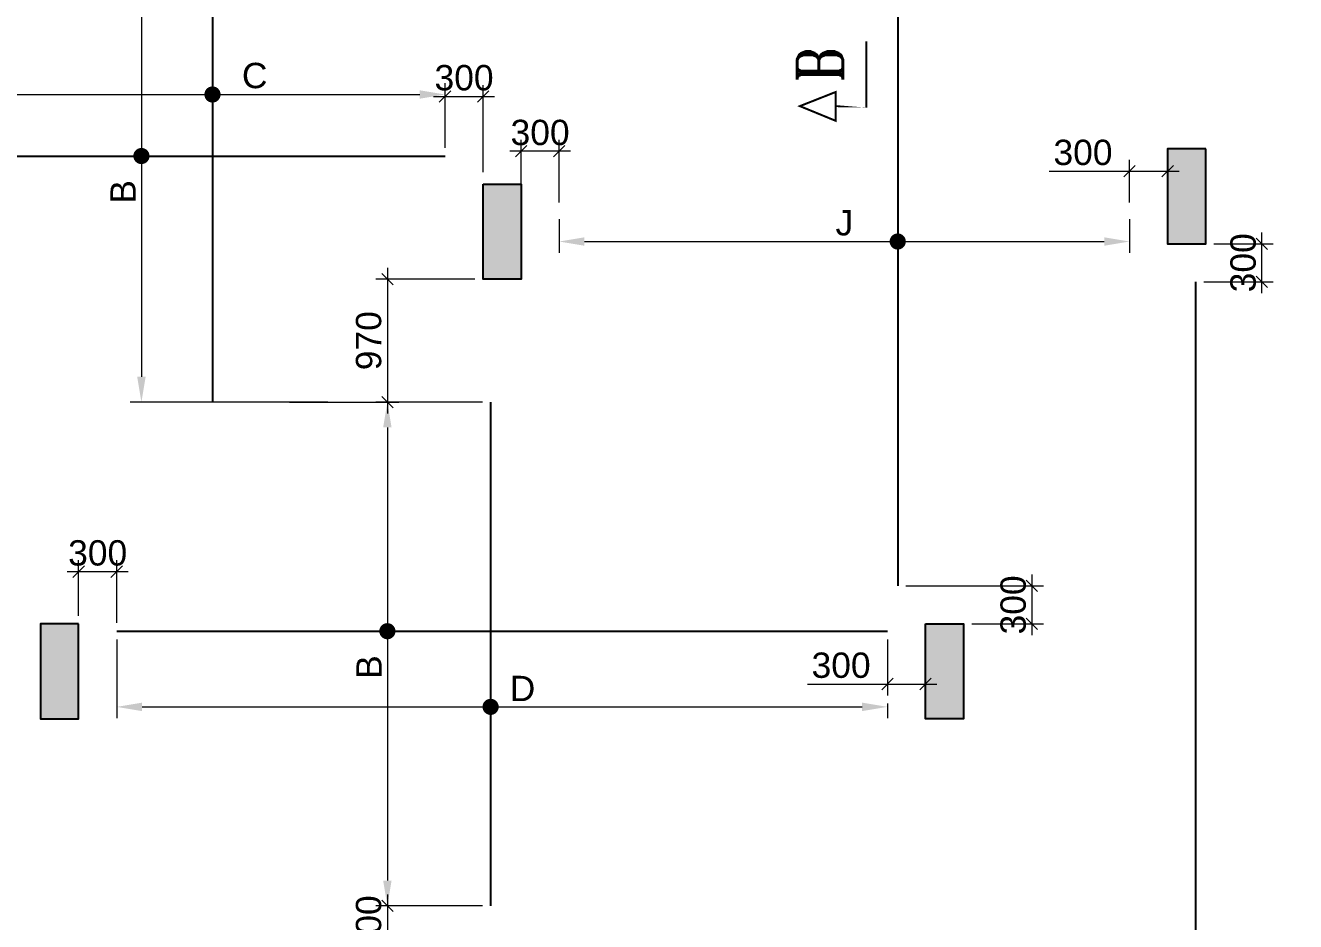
# Model space of a CAD drawing. Header units: millimetres. Extents: x 1123469 to 1883119, y -126924 to 196924.
# Drawn here: x 1572215 to 1582234, y 129640 to 136712 of the extents above; entities that cross this region are included whole.
import ezdxf

# ---------------------------------------------------------------- set-up
doc = ezdxf.new("R2010")
doc.units = ezdxf.units.MM
doc.header["$LTSCALE"] = 500
doc.header["$MEASUREMENT"] = 0
doc.header["$PDMODE"] = 34
doc.linetypes.add('CONTINOUS', pattern=[0])
doc.layers.get('Defpoints').update_dxf_attribs({"lineweight": 0})
for name, color, linetype in [('3BEAM NO', 6, 'Continuous'), ('COL. DIM', 3, 'Continuous'), ('reinf.', 4, 'Continuous'), ('TEXT-20', 3, 'Continuous'), ('TOWER AREA COLUMN.', 6, 'Continuous')]:
    doc.layers.add(name, color=color, linetype=linetype)
for name, color, linetype, lineweight in [('CUT OUT', 1, 'Continuous', 13), ('dim-M', 1, 'Continuous', 15), ('S - SUNK', 251, 'Continuous', 0), ('TOWER COL HATCH', 253, 'Continuous', 20)]:
    doc.layers.add(name, color=color, linetype=linetype, lineweight=lineweight)
doc.styles.add('3mm', font='arial.ttf')
doc.styles.add('RT', font='romant.shx', dxfattribs={"height": 8})
doc.dimstyles.new('PARAMVEER', dxfattribs={"dimtxt": 200, "dimasz": 100, "dimexe": 0, "dimexo": 25, "dimgap": 10, "dimtad": 1, "dimdec": 0, "dimrnd": 5, "dimzin": 0, "dimdsep": 46, "dimtxsty": '3mm', "dimblk": 'OBLIQUE', "dimcen": 0.09, "dimdle": 75, "dimclrd": 1, "dimclre": 1, "dimclrt": 3, "dimadec": 0, "dimazin": 0, "dimtfac": 1, "dimtdec": 0, "dimtmove": 1, "dimatfit": 3, "dimfxl": 100, "dimtolj": 1, "dimtzin": 0, "dimlwd": 18, "dimlwe": 5, "dimarcsym": 0})

# ---------------------------------------------------------------- blocks, each defined once
blk = doc.blocks.new('3tgra')
at = {"layer": 'TOWER COL HATCH'}
h = blk.add_hatch(color=253, dxfattribs=at)
h.dxf.hatch_style = 1
h.paths.add_polyline_path([(1383385.712416565, 72716.75990101276), (1383085.712416565, 72716.75990101276), (1383085.712416565, 71966.75990101276), (1383385.712416565, 71966.75990101276)])
h = blk.add_hatch(color=253, dxfattribs=at)
h.dxf.hatch_style = 1
h.paths.add_polyline_path([(1377685.631014433, 72436.75957392534), (1377985.631014433, 72436.75957392534), (1377985.631014433, 71686.75957392534), (1377685.631014433, 71686.75957392534)])
h = blk.add_hatch(color=253, dxfattribs=at)
h.dxf.hatch_style = 1
h.paths.add_polyline_path([(1374495.631025397, 68966.75979970378), (1374195.631025397, 68966.75979970378), (1374195.631025397, 68216.75979970378), (1374495.631025397, 68216.75979970378)])
h = blk.add_hatch(color=253, dxfattribs=at)
h.dxf.hatch_style = 1
h.paths.add_polyline_path([(1381175.631022721, 68966.7597997039), (1381475.631022721, 68966.7597997039), (1381475.631022721, 68216.7597997039), (1381175.631022721, 68216.7597997039)])
at = {"layer": 'TOWER AREA COLUMN.', "color": 4}
for points in [[(1383385.712416565, 72716.75990101276), (1383085.712416565, 72716.75990101276), (1383085.712416565, 71966.75990101276), (1383385.712416565, 71966.75990101276)], [(1377685.631014433, 72436.75957392534), (1377985.631014433, 72436.75957392534), (1377985.631014433, 71686.75957392534), (1377685.631014433, 71686.75957392534)], [(1374495.631025397, 68966.75979970378), (1374195.631025397, 68966.75979970378), (1374195.631025397, 68216.75979970378), (1374495.631025397, 68216.75979970378)], [(1381175.631022721, 68966.7597997039), (1381475.631022721, 68966.7597997039), (1381475.631022721, 68216.7597997039), (1381175.631022721, 68216.7597997039)]]:
    blk.add_lwpolyline(points, close=True, dxfattribs=at)
blk = doc.blocks.new('*D643')
at = {"layer": 'COL. DIM', "color": 1, "linetype": 'CONTINOUS', "lineweight": 5, "ltscale": 10, "transparency": 16777216}
for p, q in [((1573694.641630199, 137654.2940887282), (1573040.078134181, 137654.2940887282)), ((1574601.572656839, 133739.2510732774), (1573040.078134181, 133739.2510732774))]:
    blk.add_line(p, q, dxfattribs=at)
at = {"layer": 'COL. DIM', "color": 1, "lineweight": 18, "ltscale": 10, "transparency": 16777216}
blk.add_line((1573130.078134181, 137454.2940887282), (1573130.078134181, 133939.2510732774), dxfattribs=at)
at = {"layer": 'COL. DIM', "color": 1, "ltscale": 10, "transparency": 16777216}
for points in [[(1573096.744800847, 137454.2940887282), (1573163.411467514, 137454.2940887282), (1573130.078134181, 137654.2940887282)], [(1573096.744800847, 133939.2510732774), (1573163.411467514, 133939.2510732774), (1573130.078134181, 133739.2510732774)]]:
    blk.add_solid(points, dxfattribs=at)
at = {"layer": 'Defpoints', "color": 0, "ltscale": 10, "transparency": 16777216}
for p in [(1573759.641630199, 137654.2940887282), (1573130.078134181, 133739.2510732774), (1574666.572656839, 133739.2510732774)]:
    blk.add_point(p, dxfattribs=at)
at = {"layer": 'COL. DIM', "color": 3, "ltscale": 10, "transparency": 16777216, "insert": (1572985.078134154, 135398.7302032021), "char_height": 200, "attachment_point": 5, "rotation": 90, "style": '3mm'}
blk.add_mtext('\\A1;B', dxfattribs=at)
blk = doc.blocks.new('_Oblique')
at = {"color": 0, "linetype": 'ByBlock', "lineweight": -2}
blk.add_line((-0.5, -0.5), (0.5, 0.5), dxfattribs=at)
blk = doc.blocks.new('*D644')
at = {"layer": 'COL. DIM', "color": 1, "linetype": 'CONTINOUS', "lineweight": 5, "ltscale": 10, "transparency": 16777216}
for p, q in [((1575524.952094385, 135746.5835570494), (1575524.952094385, 136241.2457056182)), ((1575824.952094385, 135554.2510732773), (1575824.952094385, 136241.2457056182))]:
    blk.add_line(p, q, dxfattribs=at)
at = {"layer": 'COL. DIM', "color": 1, "lineweight": 18, "ltscale": 10, "transparency": 16777216}
blk.add_line((1575434.952094385, 136151.2457056182), (1575914.952094385, 136151.2457056182), dxfattribs=at)
at = {"layer": 'Defpoints', "color": 0, "ltscale": 10, "transparency": 16777216}
for p in [(1575824.952094385, 136151.2457056182), (1575524.952094385, 135681.5835570494), (1575824.952094385, 135489.2510732773)]:
    blk.add_point(p, dxfattribs=at)
at = {"layer": 'COL. DIM', "color": 1, "lineweight": 18, "ltscale": 10, "transparency": 16777216, "xscale": 90, "yscale": 90, "zscale": 90, "rotation": 180}
blk.add_blockref('_Oblique', (1575524.952094385, 136151.2457056182), dxfattribs=at)
at = {"layer": 'COL. DIM', "color": 1, "lineweight": 18, "ltscale": 10, "transparency": 16777216, "xscale": 90, "yscale": 90, "zscale": 90}
blk.add_blockref('_Oblique', (1575824.952094385, 136151.2457056182), dxfattribs=at)
at = {"layer": 'COL. DIM', "color": 3, "ltscale": 10, "transparency": 16777216, "insert": (1575674.952094385, 136298.4285159866), "char_height": 200, "attachment_point": 5, "style": '3mm'}
blk.add_mtext('\\A1;300', dxfattribs=at)
blk = doc.blocks.new('*D645')
at = {"layer": 'COL. DIM', "color": 1, "linetype": 'CONTINOUS', "lineweight": 5, "ltscale": 10, "transparency": 16777216}
for p, q in [((1572634.95210535, 132054.2510572005), (1572634.95210535, 132491.2456043093)), ((1572934.95210535, 131996.5834557404), (1572934.95210535, 132491.2456043093))]:
    blk.add_line(p, q, dxfattribs=at)
at = {"layer": 'COL. DIM', "color": 1, "lineweight": 18, "ltscale": 10, "transparency": 16777216}
blk.add_line((1573024.95210535, 132401.2456043093), (1572544.95210535, 132401.2456043093), dxfattribs=at)
at = {"layer": 'Defpoints', "color": 0, "ltscale": 10, "transparency": 16777216}
for p in [(1572634.95210535, 132401.2456043093), (1572634.95210535, 131989.2510572005), (1572934.95210535, 131931.5834557404)]:
    blk.add_point(p, dxfattribs=at)
at = {"layer": 'COL. DIM', "color": 1, "lineweight": 18, "ltscale": 10, "transparency": 16777216, "xscale": 90, "yscale": 90, "zscale": 90, "rotation": 180}
blk.add_blockref('_Oblique', (1572634.95210535, 132401.2456043093), dxfattribs=at)
at = {"layer": 'COL. DIM', "color": 1, "lineweight": 18, "ltscale": 10, "transparency": 16777216, "xscale": 90, "yscale": 90, "zscale": 90}
blk.add_blockref('_Oblique', (1572934.95210535, 132401.2456043093), dxfattribs=at)
at = {"layer": 'COL. DIM', "color": 3, "ltscale": 10, "transparency": 16777216, "insert": (1572784.95210535, 132548.4284146776), "char_height": 200, "attachment_point": 5, "style": '3mm'}
blk.add_mtext('\\A1;300', dxfattribs=at)
blk = doc.blocks.new('*D646')
at = {"layer": 'COL. DIM', "color": 1, "linetype": 'CONTINOUS', "lineweight": 5, "ltscale": 10, "transparency": 16777216}
for p, q in [((1575819.550827211, 133739.2510732775), (1574980.159528426, 133739.2510732775)), ((1575819.550827211, 129764.2510576966), (1574980.159528426, 129764.2510576966))]:
    blk.add_line(p, q, dxfattribs=at)
at = {"layer": 'COL. DIM', "color": 1, "lineweight": 18, "ltscale": 10, "transparency": 16777216}
blk.add_line((1575070.159528426, 133539.2510732775), (1575070.159528426, 129964.2510576966), dxfattribs=at)
at = {"layer": 'COL. DIM', "color": 1, "ltscale": 10, "transparency": 16777216}
for points in [[(1575036.826195093, 133539.2510732775), (1575103.492861759, 133539.2510732775), (1575070.159528426, 133739.2510732775)], [(1575036.826195093, 129964.2510576966), (1575103.492861759, 129964.2510576966), (1575070.159528426, 129764.2510576966)]]:
    blk.add_solid(points, dxfattribs=at)
at = {"layer": 'Defpoints', "color": 0, "ltscale": 10, "transparency": 16777216}
for p in [(1575884.550827211, 133739.2510732775), (1575070.159528426, 129764.2510576966), (1575884.550827211, 129764.2510576966)]:
    blk.add_point(p, dxfattribs=at)
at = {"layer": 'COL. DIM', "color": 3, "ltscale": 10, "transparency": 16777216, "insert": (1574925.159528393, 131648.7301018931), "char_height": 200, "attachment_point": 5, "rotation": 90, "style": '3mm'}
blk.add_mtext('\\A1;B', dxfattribs=at)
blk = doc.blocks.new('*D647')
at = {"layer": 'COL. DIM', "color": 1, "lineweight": 18, "ltscale": 10, "transparency": 16777216}
blk.add_line((1575070.141265101, 129854.2510576966), (1575070.141265101, 129374.2510576967), dxfattribs=at)
at = {"layer": 'COL. DIM', "color": 1, "linetype": 'CONTINOUS', "lineweight": 5, "ltscale": 10, "transparency": 16777216}
for p, q in [((1575819.550827211, 129764.2510576966), (1574980.141265101, 129764.2510576966)), ((1575759.952101345, 129464.2510576967), (1574980.141265101, 129464.2510576967))]:
    blk.add_line(p, q, dxfattribs=at)
at = {"layer": 'Defpoints', "color": 0, "ltscale": 10, "transparency": 16777216}
for p in [(1575884.550827211, 129764.2510576966), (1575070.141265101, 129464.2510576967), (1575824.952101345, 129464.2510576967)]:
    blk.add_point(p, dxfattribs=at)
at = {"layer": 'COL. DIM', "color": 1, "lineweight": 18, "ltscale": 10, "transparency": 16777216, "xscale": 90, "yscale": 90, "zscale": 90}
for p, rotation in [((1575070.141265101, 129764.2510576966), 90), ((1575070.141265101, 129464.2510576967), 270)]:
    blk.add_blockref('_Oblique', p, dxfattribs=dict(at, rotation=rotation))
at = {"layer": 'COL. DIM', "color": 3, "ltscale": 10, "transparency": 16777216, "insert": (1574922.958454728, 129614.2510576966), "char_height": 200, "attachment_point": 5, "rotation": 90, "style": '3mm'}
blk.add_mtext('\\A1;300', dxfattribs=at)
blk = doc.blocks.new('*D648')
at = {"layer": 'COL. DIM', "color": 1, "linetype": 'CONTINOUS', "lineweight": 5, "ltscale": 10, "transparency": 16777216}
for p, q in [((1579014.952102673, 131866.5834557404), (1579014.952102673, 131424.9103957491)), ((1579314.952102673, 131924.2510572005), (1579314.952102673, 131424.9103957491))]:
    blk.add_line(p, q, dxfattribs=at)
at = {"layer": 'COL. DIM', "color": 1, "lineweight": 18, "ltscale": 10, "transparency": 16777216}
for p, q in [((1578383.592446023, 131514.9103957491), (1579014.952102673, 131514.9103957491)), ((1578924.952102673, 131514.9103957491), (1579404.952102673, 131514.9103957491))]:
    blk.add_line(p, q, dxfattribs=at)
at = {"layer": 'Defpoints', "color": 0, "ltscale": 10, "transparency": 16777216}
for p in [(1579314.952102673, 131989.2510572005), (1579014.952102673, 131931.5834557404), (1579314.952102673, 131514.9103957491)]:
    blk.add_point(p, dxfattribs=at)
at = {"layer": 'COL. DIM', "color": 1, "lineweight": 18, "ltscale": 10, "transparency": 16777216, "xscale": 90, "yscale": 90, "zscale": 90, "rotation": 180}
blk.add_blockref('_Oblique', (1579014.952102673, 131514.9103957491), dxfattribs=at)
at = {"layer": 'COL. DIM', "color": 1, "lineweight": 18, "ltscale": 10, "transparency": 16777216, "xscale": 90, "yscale": 90, "zscale": 90}
blk.add_blockref('_Oblique', (1579314.952102673, 131514.9103957491), dxfattribs=at)
at = {"layer": 'COL. DIM', "color": 3, "ltscale": 10, "transparency": 16777216, "insert": (1578649.12450605, 131662.0932061174), "char_height": 200, "attachment_point": 5, "style": '3mm'}
blk.add_mtext('\\A1;300', dxfattribs=at)
blk = doc.blocks.new('*D649')
at = {"layer": 'COL. DIM', "color": 1, "lineweight": 18, "ltscale": 10, "transparency": 16777216}
blk.add_line((1575070.159528428, 134799.250831422), (1575070.159528428, 133649.2510732775), dxfattribs=at)
at = {"layer": 'COL. DIM', "color": 1, "linetype": 'CONTINOUS', "lineweight": 5, "ltscale": 10, "transparency": 16777216}
for p, q in [((1575759.952094386, 134709.250831422), (1574980.159528428, 134709.250831422)), ((1574298.532618947, 133739.2510732775), (1575160.159528428, 133739.2510732775))]:
    blk.add_line(p, q, dxfattribs=at)
at = {"layer": 'Defpoints', "color": 0, "ltscale": 10, "transparency": 16777216}
for p in [(1575824.952094386, 134709.250831422), (1574233.532618947, 133739.2510732775), (1575070.159528428, 133739.2510732775)]:
    blk.add_point(p, dxfattribs=at)
at = {"layer": 'COL. DIM', "color": 1, "lineweight": 18, "ltscale": 10, "transparency": 16777216, "xscale": 90, "yscale": 90, "zscale": 90}
for p, rotation in [((1575070.159528428, 134709.250831422), 90), ((1575070.159528428, 133739.2510732775), 270)]:
    blk.add_blockref('_Oblique', p, dxfattribs=dict(at, rotation=rotation))
at = {"layer": 'COL. DIM', "color": 3, "ltscale": 10, "transparency": 16777216, "insert": (1574923.044930883, 134224.2509523493), "char_height": 200, "attachment_point": 5, "rotation": 90, "style": '3mm'}
blk.add_mtext('\\A1;970', dxfattribs=at)
blk = doc.blocks.new('*D650')
at = {"layer": 'COL. DIM', "color": 1, "linetype": 'CONTINOUS', "lineweight": 5, "ltscale": 10, "transparency": 16777216}
for p, q in [((1576124.952094385, 135372.0192469913), (1576124.952094385, 135809.0137941001)), ((1576424.952094385, 135314.3516455312), (1576424.952094385, 135809.0137941001))]:
    blk.add_line(p, q, dxfattribs=at)
at = {"layer": 'COL. DIM', "color": 1, "lineweight": 18, "ltscale": 10, "transparency": 16777216}
blk.add_line((1576514.952094385, 135719.0137941001), (1576034.952094385, 135719.0137941001), dxfattribs=at)
at = {"layer": 'Defpoints', "color": 0, "ltscale": 10, "transparency": 16777216}
for p in [(1576124.952094385, 135719.0137941001), (1576124.952094385, 135307.0192469913), (1576424.952094385, 135249.3516455312)]:
    blk.add_point(p, dxfattribs=at)
at = {"layer": 'COL. DIM', "color": 1, "lineweight": 18, "ltscale": 10, "transparency": 16777216, "xscale": 90, "yscale": 90, "zscale": 90, "rotation": 180}
blk.add_blockref('_Oblique', (1576124.952094385, 135719.0137941001), dxfattribs=at)
at = {"layer": 'COL. DIM', "color": 1, "lineweight": 18, "ltscale": 10, "transparency": 16777216, "xscale": 90, "yscale": 90, "zscale": 90}
blk.add_blockref('_Oblique', (1576424.952094385, 135719.0137941001), dxfattribs=at)
at = {"layer": 'COL. DIM', "color": 3, "ltscale": 10, "transparency": 16777216, "insert": (1576274.952094385, 135866.1966044684), "char_height": 200, "attachment_point": 5, "style": '3mm'}
blk.add_mtext('\\A1;300', dxfattribs=at)
blk = doc.blocks.new('*D651')
at = {"layer": 'COL. DIM', "color": 1, "lineweight": 18, "ltscale": 10, "transparency": 16777216}
blk.add_line((1580154.489587706, 132379.2510572005), (1580154.489587706, 131899.2510572005), dxfattribs=at)
at = {"layer": 'COL. DIM', "color": 1, "linetype": 'CONTINOUS', "lineweight": 5, "ltscale": 10, "transparency": 16777216}
for p, q in [((1579160.774379567, 132289.2510572005), (1580244.489587706, 132289.2510572005)), ((1579679.952102674, 131989.2510572005), (1580244.489587706, 131989.2510572005))]:
    blk.add_line(p, q, dxfattribs=at)
at = {"layer": 'Defpoints', "color": 0, "ltscale": 10, "transparency": 16777216}
for p in [(1579095.774379567, 132289.2510572005), (1579614.952102674, 131989.2510572005), (1580154.489587706, 131989.2510572005)]:
    blk.add_point(p, dxfattribs=at)
at = {"layer": 'COL. DIM', "color": 1, "lineweight": 18, "ltscale": 10, "transparency": 16777216, "xscale": 90, "yscale": 90, "zscale": 90}
for p, rotation in [((1580154.489587706, 132289.2510572005), 90), ((1580154.489587706, 131989.2510572005), 270)]:
    blk.add_blockref('_Oblique', p, dxfattribs=dict(at, rotation=rotation))
at = {"layer": 'COL. DIM', "color": 3, "ltscale": 10, "transparency": 16777216, "insert": (1580007.306777335, 132139.2510572005), "char_height": 200, "attachment_point": 5, "rotation": 90, "style": '3mm'}
blk.add_mtext('\\A1;300', dxfattribs=at)
blk = doc.blocks.new('*D652')
at = {"layer": 'COL. DIM', "color": 1, "linetype": 'CONTINOUS', "lineweight": 5, "ltscale": 10, "transparency": 16777216}
for p, q in [((1580925.033477617, 135314.3516455312), (1580925.033477617, 135651.6827198156)), ((1581225.033477617, 135372.0192469913), (1581225.033477617, 135651.6827198156))]:
    blk.add_line(p, q, dxfattribs=at)
at = {"layer": 'COL. DIM', "color": 1, "lineweight": 18, "ltscale": 10, "transparency": 16777216}
for p, q in [((1580291.741430131, 135561.6827198156), (1580925.033477617, 135561.6827198156)), ((1580835.033477617, 135561.6827198156), (1581315.033477617, 135561.6827198156))]:
    blk.add_line(p, q, dxfattribs=at)
at = {"layer": 'Defpoints', "color": 0, "ltscale": 10, "transparency": 16777216}
for p in [(1581225.033477617, 135561.6827198156), (1581225.033477617, 135307.0192469913), (1580925.033477617, 135249.3516455312)]:
    blk.add_point(p, dxfattribs=at)
at = {"layer": 'COL. DIM', "color": 1, "lineweight": 18, "ltscale": 10, "transparency": 16777216, "xscale": 90, "yscale": 90, "zscale": 90, "rotation": 180}
blk.add_blockref('_Oblique', (1580925.033477617, 135561.6827198156), dxfattribs=at)
at = {"layer": 'COL. DIM', "color": 1, "lineweight": 18, "ltscale": 10, "transparency": 16777216, "xscale": 90, "yscale": 90, "zscale": 90}
blk.add_blockref('_Oblique', (1581225.033477617, 135561.6827198156), dxfattribs=at)
at = {"layer": 'COL. DIM', "color": 3, "ltscale": 10, "transparency": 16777216, "insert": (1580557.273490158, 135708.865530184), "char_height": 200, "attachment_point": 5, "style": '3mm'}
blk.add_mtext('\\A1;300', dxfattribs=at)
blk = doc.blocks.new('*D662')
at = {"layer": 'COL. DIM', "color": 1, "lineweight": 18, "ltscale": 10, "transparency": 16777216}
blk.add_line((1581968.298738852, 134599.2511585095), (1581968.298738852, 135079.2511585095), dxfattribs=at)
at = {"layer": 'COL. DIM', "color": 1, "linetype": 'CONTINOUS', "lineweight": 5, "ltscale": 10, "transparency": 16777216}
for p, q in [((1581590.033496519, 134989.2511585095), (1582058.298738852, 134989.2511585095)), ((1581511.032509154, 134689.2511585095), (1582058.298738852, 134689.2511585095))]:
    blk.add_line(p, q, dxfattribs=at)
at = {"layer": 'Defpoints', "color": 0, "ltscale": 10, "transparency": 16777216}
for p in [(1581525.033496519, 134989.2511585095), (1581968.298738852, 134989.2511585095), (1581446.032509154, 134689.2511585095)]:
    blk.add_point(p, dxfattribs=at)
at = {"layer": 'COL. DIM', "color": 1, "lineweight": 18, "ltscale": 10, "transparency": 16777216, "xscale": 90, "yscale": 90, "zscale": 90}
for p, rotation in [((1581968.298738852, 134989.2511585095), 90), ((1581968.298738852, 134689.2511585095), 270)]:
    blk.add_blockref('_Oblique', p, dxfattribs=dict(at, rotation=rotation))
at = {"layer": 'COL. DIM', "color": 3, "ltscale": 10, "transparency": 16777216, "insert": (1581821.115928478, 134839.2511585094), "char_height": 200, "attachment_point": 5, "rotation": 90, "style": '3mm'}
blk.add_mtext('\\A1;300', dxfattribs=at)
blk = doc.blocks.new('*D680')
at = {"layer": 'COL. DIM', "color": 1, "linetype": 'CONTINOUS', "lineweight": 5, "ltscale": 10, "transparency": 16777216}
for p, q in [((1571024.870711154, 135746.5835570494), (1571024.870711154, 136257.1212308561)), ((1575524.952094385, 135746.5835570493), (1575524.952094385, 136257.1212308561))]:
    blk.add_line(p, q, dxfattribs=at)
at = {"layer": 'COL. DIM', "color": 1, "lineweight": 18, "ltscale": 10, "transparency": 16777216}
blk.add_line((1571224.870711154, 136167.1212308561), (1575324.952094385, 136167.1212308561), dxfattribs=at)
at = {"layer": 'COL. DIM', "color": 1, "ltscale": 10, "transparency": 16777216}
for points in [[(1571224.870711154, 136200.4545641895), (1571224.870711154, 136133.7878975228), (1571024.870711154, 136167.1212308561)], [(1575324.952094385, 136200.4545641895), (1575324.952094385, 136133.7878975228), (1575524.952094385, 136167.1212308561)]]:
    blk.add_solid(points, dxfattribs=at)
at = {"layer": 'Defpoints', "color": 0, "ltscale": 10, "transparency": 16777216}
for p in [(1575524.952094385, 136167.1212308561), (1571024.870711154, 135681.5835570494), (1575524.952094385, 135681.5835570493)]:
    blk.add_point(p, dxfattribs=at)
at = {"layer": 'COL. DIM', "color": 3, "ltscale": 10, "transparency": 16777216, "insert": (1574023.567335296, 136315.5318720567), "char_height": 200, "width": 21.47949955365168, "attachment_point": 5, "style": '3mm'}
blk.add_mtext('\\A1;C', dxfattribs=at)
blk = doc.blocks.new('*D682')
at = {"layer": 'COL. DIM', "color": 1, "linetype": 'CONTINOUS', "lineweight": 5, "ltscale": 10, "transparency": 16777216}
for p, q in [((1572934.95210535, 131866.5834557404), (1572934.95210535, 131244.5804382807)), ((1579014.952102673, 131359.9103957491), (1579014.952102673, 131244.5804382807))]:
    blk.add_line(p, q, dxfattribs=at)
at = {"layer": 'COL. DIM', "color": 1, "lineweight": 18, "ltscale": 10, "transparency": 16777216}
blk.add_line((1573134.95210535, 131334.5804382807), (1578814.952102673, 131334.5804382807), dxfattribs=at)
at = {"layer": 'COL. DIM', "color": 1, "ltscale": 10, "transparency": 16777216}
for points in [[(1573134.95210535, 131367.913771614), (1573134.95210535, 131301.2471049473), (1572934.95210535, 131334.5804382807)], [(1578814.952102673, 131367.913771614), (1578814.952102673, 131301.2471049473), (1579014.952102673, 131334.5804382807)]]:
    blk.add_solid(points, dxfattribs=at)
at = {"layer": 'Defpoints', "color": 0, "ltscale": 10, "transparency": 16777216}
for p in [(1572934.95210535, 131931.5834557404), (1579014.952102673, 131424.9103957491), (1579014.952102673, 131334.5804382807)]:
    blk.add_point(p, dxfattribs=at)
at = {"layer": 'COL. DIM', "color": 3, "ltscale": 10, "transparency": 16777216, "insert": (1576136.062248045, 131479.5804382807), "char_height": 200, "width": 21.47949955365168, "attachment_point": 5, "style": '3mm'}
blk.add_mtext('\\A1;D', dxfattribs=at)
blk = doc.blocks.new('*D684')
at = {"layer": 'COL. DIM', "color": 1, "linetype": 'CONTINOUS', "lineweight": 5, "ltscale": 10, "transparency": 16777216}
for p, q in [((1576424.952094385, 135184.3516455312), (1576424.952094385, 134916.8871725657)), ((1580925.033477616, 135184.3516455312), (1580925.033477616, 134916.8871725657))]:
    blk.add_line(p, q, dxfattribs=at)
at = {"layer": 'COL. DIM', "color": 1, "lineweight": 18, "ltscale": 10, "transparency": 16777216}
blk.add_line((1576624.952094385, 135006.8871725657), (1580725.033477616, 135006.8871725657), dxfattribs=at)
at = {"layer": 'COL. DIM', "color": 1, "ltscale": 10, "transparency": 16777216}
for points in [[(1576624.952094385, 135040.2205058991), (1576624.952094385, 134973.5538392324), (1576424.952094385, 135006.8871725657)], [(1580725.033477616, 135040.2205058991), (1580725.033477616, 134973.5538392324), (1580925.033477616, 135006.8871725657)]]:
    blk.add_solid(points, dxfattribs=at)
at = {"layer": 'Defpoints', "color": 0, "ltscale": 10, "transparency": 16777216}
for p in [(1576424.952094385, 135249.3516455312), (1580925.033477616, 135249.3516455312), (1580925.033477616, 135006.8871725657)]:
    blk.add_point(p, dxfattribs=at)
at = {"layer": 'COL. DIM', "color": 3, "ltscale": 10, "transparency": 16777216, "insert": (1578674.992786001, 135153.592493166), "char_height": 200, "width": 21.47949955365168, "attachment_point": 5, "style": '3mm'}
blk.add_mtext('\\A1;J', dxfattribs=at)
blk = doc.blocks.new('*D2624')
at = {"layer": 'COL. DIM', "color": 1, "linetype": 'CONTINOUS', "lineweight": 5, "ltscale": 10, "transparency": 16777216}
for p, q in [((1726903.271734793, 142855.3069163206), (1726903.271734793, 142349.4527371134)), ((1727203.271734793, 141672.483817342), (1727203.271734793, 142529.4527371134))]:
    blk.add_line(p, q, dxfattribs=at)
at = {"layer": 'COL. DIM', "color": 1, "lineweight": 18, "ltscale": 10, "transparency": 16777216}
blk.add_line((1726813.271734793, 142439.4527371134), (1727293.271734793, 142439.4527371134), dxfattribs=at)
at = {"layer": 'Defpoints', "color": 0, "ltscale": 10, "transparency": 16777216}
for p in [(1726903.271734793, 142920.3069163206), (1727203.271734793, 142439.4527371134), (1727203.271734793, 141607.483817342), (1405055.631024809, 139394.2285481436), (1364890.631013369, 126979.2510576845), (1364890.631013369, 124332.9141457363)]:
    blk.add_point(p, dxfattribs=at)
at = {"layer": 'S - SUNK', "color": 1, "lineweight": 18, "ltscale": 10, "transparency": 16777216}
blk.add_line((1405130.631024809, 124332.9141457363), (1364815.631013369, 124332.9141457363), dxfattribs=at)
at = {"layer": 'S - SUNK', "color": 1, "lineweight": 5, "ltscale": 10, "transparency": 16777216}
for p, q in [((1364890.631013369, 124333.0641457363), (1364890.631013369, 124332.9141457363)), ((1405055.631024809, 124333.0641457363), (1405055.631024809, 124332.9141457363))]:
    blk.add_line(p, q, dxfattribs=at)
at = {"layer": 'COL. DIM', "color": 1, "lineweight": 18, "ltscale": 10, "transparency": 16777216, "xscale": 90, "yscale": 90, "zscale": 90, "rotation": 180}
blk.add_blockref('_Oblique', (1726903.271734793, 142439.4527371134), dxfattribs=at)
at = {"layer": 'COL. DIM', "color": 1, "lineweight": 18, "ltscale": 10, "transparency": 16777216, "xscale": 90, "yscale": 90, "zscale": 90}
blk.add_blockref('_Oblique', (1727203.271734793, 142439.4527371134), dxfattribs=at)
at = {"layer": 'S - SUNK', "color": 1, "lineweight": 18, "ltscale": 10, "transparency": 16777216, "xscale": 100, "yscale": 100, "zscale": 100, "rotation": 180}
blk.add_blockref('_Oblique', (1364890.631013369, 124332.9141457363), dxfattribs=at)
at = {"layer": 'S - SUNK', "color": 1, "lineweight": 18, "ltscale": 10, "transparency": 16777216, "xscale": 100, "yscale": 100, "zscale": 100}
blk.add_blockref('_Oblique', (1405055.631024809, 124332.9141457363), dxfattribs=at)
at = {"layer": 'COL. DIM', "color": 3, "ltscale": 10, "transparency": 16777216, "insert": (1727053.271734793, 142586.6355474817), "char_height": 200, "attachment_point": 5, "style": '3mm'}
blk.add_mtext('\\A1;300', dxfattribs=at)
at = {"layer": 'S - SUNK', "color": 3, "ltscale": 10, "transparency": 16777216, "insert": (1384973.131019089, 124445.0287432807), "char_height": 200, "attachment_point": 5, "style": '3mm'}
blk.add_mtext('\\A1;40165', dxfattribs=at)
blk = doc.blocks.new('*D2625')
at = {"layer": 'COL. DIM', "color": 1, "lineweight": 18, "ltscale": 10, "transparency": 16777216}
blk.add_line((1725455.593660668, 141997.4838173419), (1725455.593660668, 141517.483817342), dxfattribs=at)
at = {"layer": 'COL. DIM', "color": 1, "linetype": 'CONTINOUS', "lineweight": 5, "ltscale": 10, "transparency": 16777216}
for p, q in [((1725012.160233842, 141907.4838173419), (1725545.593660668, 141907.4838173419)), ((1724393.259694719, 141607.483817342), (1725545.593660668, 141607.483817342))]:
    blk.add_line(p, q, dxfattribs=at)
at = {"layer": 'Defpoints', "color": 0, "ltscale": 10, "transparency": 16777216}
for p in [(1358872.110384249, 158914.0730525189), (1431760.642437937, 158914.0730525189), (1724947.160233842, 141907.4838173419), (1724328.259694719, 141607.483817342), (1725455.593660668, 141607.483817342), (1442850.630409368, 126979.2510576846)]:
    blk.add_point(p, dxfattribs=at)
at = {"layer": 'S - SUNK', "color": 1, "lineweight": 18, "ltscale": 10, "transparency": 16777216}
blk.add_line((1358872.110384249, 126904.2510576846), (1358872.110384249, 158989.0730525189), dxfattribs=at)
at = {"layer": 'S - SUNK', "color": 1, "lineweight": 5, "ltscale": 10, "transparency": 16777216}
for p, q in [((1358872.260384249, 158914.0730525189), (1358872.110384249, 158914.0730525189)), ((1358872.260384249, 126979.2510576846), (1358872.110384249, 126979.2510576846))]:
    blk.add_line(p, q, dxfattribs=at)
at = {"layer": 'COL. DIM', "color": 1, "lineweight": 18, "ltscale": 10, "transparency": 16777216, "xscale": 90, "yscale": 90, "zscale": 90}
for p, rotation in [((1725455.593660668, 141907.4838173419), 90), ((1725455.593660668, 141607.483817342), 270)]:
    blk.add_blockref('_Oblique', p, dxfattribs=dict(at, rotation=rotation))
at = {"layer": 'S - SUNK', "color": 1, "lineweight": 18, "ltscale": 10, "transparency": 16777216, "xscale": 100, "yscale": 100, "zscale": 100}
for p, rotation in [((1358872.110384249, 158914.0730525189), 90), ((1358872.110384249, 126979.2510576846), 270)]:
    blk.add_blockref('_Oblique', p, dxfattribs=dict(at, rotation=rotation))
at = {"layer": 'COL. DIM', "color": 3, "ltscale": 10, "transparency": 16777216, "insert": (1725308.410850292, 141757.4838173419), "char_height": 200, "attachment_point": 5, "rotation": 90, "style": '3mm'}
blk.add_mtext('\\A1;300', dxfattribs=at)
at = {"layer": 'S - SUNK', "color": 3, "ltscale": 10, "transparency": 16777216, "insert": (1358759.927573881, 142946.6620551013), "char_height": 200, "attachment_point": 5, "rotation": 90, "style": '3mm'}
blk.add_mtext('\\A1;31935', dxfattribs=at)
blk = doc.blocks.new('*D3556')
at = {"layer": 'COL. DIM', "color": 1, "lineweight": 18, "ltscale": 10, "transparency": 16777216}
blk.add_line((1817173.874801246, 134747.767510492), (1817173.874801246, 133597.7677523475), dxfattribs=at)
at = {"layer": 'COL. DIM', "color": 1, "linetype": 'CONTINOUS', "lineweight": 5, "ltscale": 10, "transparency": 16777216}
for p, q in [((1817863.667367204, 134657.767510492), (1817083.874801246, 134657.767510492)), ((1816402.247891765, 133687.7677523475), (1817263.874801246, 133687.7677523475))]:
    blk.add_line(p, q, dxfattribs=at)
at = {"layer": 'Defpoints', "color": 0, "ltscale": 10, "transparency": 16777216}
for p in [(1417087.675834863, 156599.2285490907), (1417240.630397862, 156599.2285490907), (1417240.630397862, 155194.2285490907), (1817928.667367204, 134657.767510492), (1816337.247891765, 133687.7677523475), (1817173.874801246, 133687.7677523475)]:
    blk.add_point(p, dxfattribs=at)
at = {"layer": 'S - SUNK', "color": 1, "lineweight": 18, "ltscale": 10, "transparency": 16777216}
blk.add_line((1417087.675834863, 155119.2285490907), (1417087.675834863, 156674.2285490907), dxfattribs=at)
at = {"layer": 'S - SUNK', "color": 1, "lineweight": 5, "ltscale": 10, "transparency": 16777216}
for p, q in [((1417087.825834862, 156599.2285490907), (1417087.675834863, 156599.2285490907)), ((1417087.825834862, 155194.2285490907), (1417087.675834863, 155194.2285490907))]:
    blk.add_line(p, q, dxfattribs=at)
at = {"layer": 'COL. DIM', "color": 1, "lineweight": 18, "ltscale": 10, "transparency": 16777216, "xscale": 90, "yscale": 90, "zscale": 90}
for p, rotation in [((1817173.874801246, 134657.767510492), 90), ((1817173.874801246, 133687.7677523475), 270)]:
    blk.add_blockref('_Oblique', p, dxfattribs=dict(at, rotation=rotation))
at = {"layer": 'S - SUNK', "color": 1, "lineweight": 18, "ltscale": 10, "transparency": 16777216, "xscale": 100, "yscale": 100, "zscale": 100}
for p, rotation in [((1417087.675834863, 156599.2285490907), 90), ((1417087.675834863, 155194.2285490907), 270)]:
    blk.add_blockref('_Oblique', p, dxfattribs=dict(at, rotation=rotation))
at = {"layer": 'COL. DIM', "color": 3, "ltscale": 10, "transparency": 16777216, "insert": (1817026.760203702, 134172.7676314192), "char_height": 200, "attachment_point": 5, "rotation": 90, "style": '3mm'}
blk.add_mtext('\\A1;970', dxfattribs=at)
at = {"layer": 'S - SUNK', "color": 3, "ltscale": 10, "transparency": 16777216, "insert": (1416975.561237318, 155896.7285490903), "char_height": 200, "attachment_point": 5, "rotation": 90, "style": '3mm'}
blk.add_mtext('\\A1;1405', dxfattribs=at)

msp = doc.modelspace()

# ---------------------------------------------------------------- linework, layer by layer
at = {"layer": '3BEAM NO', "color": 4}
msp.add_line((1578606.372327306, 135959.5006431867, -7.851765953677085e-07), (1578606.372327306, 136186.8531094468, -7.843609217412887e-07), dxfattribs=at)
at = {"layer": '3BEAM NO', "color": 4, "extrusion": (-3.227238060428332e-09, 4.963612873298862e-18, 1), "const_width": 15.97339125}
for points, elevation in [([(1578606.372327304, 136075.3548663216), (1578848.796036009, 136075.3548663263), (1578848.79603601, 136585.8700973675)], -0.0050953209255509), ([(1578606.372327301, 135959.5006431932), (1578606.372327301, 136186.8531094533), (1578324.124440777, 136075.354866371), (1578606.372327301, 135959.5006431932)], -0.005095323743140149)]:
    msp.add_lwpolyline(points, dxfattribs=dict(at, elevation=elevation))
at = {"layer": 'dim-M', "color": 4, "ltscale": 10, "const_width": 63.75}
for points in [[(1573658.747316508, 136167.1212308561, 1), (1573722.497316508, 136167.1212308561, 1)], [(1573098.203134154, 135681.5835570493, 1), (1573161.953134154, 135681.5835570493, 1)], [(1579063.899379566, 135006.8871725657, 1), (1579127.649379566, 135006.8871725657, 1)], [(1575038.284528393, 131931.5834557404, 1), (1575102.034528393, 131931.5834557404, 1)], [(1575852.675827209, 131334.5804382807, 1), (1575916.425827209, 131334.5804382807, 1)]]:
    msp.add_lwpolyline(points, format="xyb", close=True, dxfattribs=at)
at = {"layer": 'reinf.', "color": 4, "ltscale": 10}
for p, q in [((1573690.622316509, 137654.2940887282), (1573690.622316509, 133739.2510732775)), ((1579095.774379566, 136839.0464126903), (1579095.774379566, 132289.2510572005)), ((1581446.032509153, 134689.2511585095), (1581446.032509153, 126979.2510576845)), ((1575884.55082721, 133739.2510732775), (1575884.55082721, 129764.2510576966))]:
    msp.add_line(p, q, dxfattribs=at)
at = {"layer": 'reinf.', "color": 4, "ltscale": 1.4}
for p, q in [((1571024.870711154, 135681.5835570494), (1575524.952094385, 135681.5835570493)), ((1572934.95210535, 131931.5834557404), (1579014.952102673, 131931.5834557404))]:
    msp.add_line(p, q, dxfattribs=at)

# ---------------------------------------------------------------- block references
at = {"layer": 'CUT OUT', "color": 4}
msp.add_blockref('3tgra', (198139.3210799526, 63022.49125749664), dxfattribs=at)

# ---------------------------------------------------------------- texts
at = {"layer": 'TEXT-20', "color": 7, "lineweight": 20, "ltscale": 0.2, "style": 'RT', "width": 0.85}
msp.add_text('B', height=359.401303125, rotation=90.00000002668041, dxfattribs=at).set_placement((1578662.993261419, 136258.6288860284, 0.01387790206817088))

# ---------------------------------------------------------------- dimensions: what is measured, and where the dimension line sits
at = {"layer": 'COL. DIM', "color": 6, "ltscale": 10}
for base, p1, p2, angle, picture, middle in [((1725455.593660668, 141607.483817342), (1724947.160233841, 141907.4838173418), (1724328.259694718, 141607.4838173419), 90, '*D2625', (1725455.59366066, 141757.4838173419)), ((1575824.952094385, 136151.2457056182), (1575524.952094385, 135681.5835570494), (1575824.952094385, 135489.2510732773), 7.016709298534877e-15, '*D644', (1575674.952094385, 136151.2457056182)), ((1576124.952094385, 135719.0137941001), (1576424.952094385, 135249.3516455312), (1576124.952094385, 135307.0192469913), 180, '*D650', (1576274.952094385, 135719.0137941001)), ((1581225.033477617, 135561.6827198156), (1580925.033477617, 135249.3516455312), (1581225.033477617, 135307.0192469913), 7.016709298534877e-15, '*D652', (1580557.273490158, 135719.0137941001)), ((1581968.298738852, 134989.2511585095), (1581446.032509153, 134689.2511585094), (1581525.033496518, 134989.2511585094), 270, '*D662', (1581968.298738847, 134839.2511585094)), ((1572634.95210535, 132401.2456043093), (1572934.95210535, 131931.5834557404), (1572634.95210535, 131989.2510572005), 180, '*D645', (1572784.95210535, 132401.2456043093)), ((1580154.489587706, 131989.2510572005), (1579095.774379566, 132289.2510572005), (1579614.952102673, 131989.2510572005), 90, '*D651', (1580154.489587703, 132139.2510572005)), ((1579314.952102673, 131514.9103957491), (1579014.952102673, 131931.5834557404), (1579314.952102673, 131989.2510572005), 7.016709298534877e-15, '*D648', (1578649.12450605, 131422.7120773927)), ((1575070.141265101, 129464.2510576967), (1575884.55082721, 129764.2510576965), (1575824.952101344, 129464.2510576966), 90, '*D647', (1575070.141265096, 129614.2510576966))]:
    dim = msp.add_linear_dim(base=base, p1=p1, p2=p2, angle=angle, dimstyle='PARAMVEER', override={"dimasz": 90, "dimexe": 90, "dimexo": 65, "dimgap": 45, "dimpost": '\\X', "dimdle": 90, "dimfxl": 0.18, "dimarcsym": 1}, dxfattribs=at)
    dim.commit()
    dim.dimension.update_dxf_attribs({"geometry": picture, "text_midpoint": middle, "dimtype": 160})
for base, p1, p2, picture, middle in [((1817173.874801246, 133687.7677523475), (1817928.667367203, 134657.7675104919), (1816337.247891764, 133687.7677523474), '*D3556', (1817026.760203702, 134172.7676314192)), ((1575070.159528428, 133739.2510732775), (1575824.952094385, 134709.250831422), (1574233.532618946, 133739.2510732774), '*D649', (1574923.044930883, 134224.2509523493))]:
    dim = msp.add_linear_dim(base=base, p1=p1, p2=p2, angle=90, dimstyle='PARAMVEER', override={"dimasz": 90, "dimexe": 90, "dimexo": 65, "dimgap": 45, "dimpost": '\\X', "dimdle": 90, "dimfxl": 0.18, "dimarcsym": 1}, dxfattribs=at)
    dim.commit()
    dim.dimension.update_dxf_attribs({"geometry": picture, "text_midpoint": middle})
dim = msp.add_linear_dim(base=(1727203.271734793, 142439.4527371134), p1=(1726903.271734793, 142920.3069163206), p2=(1727203.271734793, 141607.483817342), dimstyle='PARAMVEER', override={"dimasz": 90, "dimexe": 90, "dimexo": 65, "dimgap": 45, "dimpost": '\\X', "dimdle": 90, "dimfxl": 0.18, "dimarcsym": 1}, dxfattribs=at)
dim.commit()
dim.dimension.update_dxf_attribs({"geometry": '*D2624', "text_midpoint": (1727053.271734793, 142439.4527371134), "dimtype": 160})
for base, p1, p2, picture, middle in [((1573130.078134181, 133739.2510732774), (1573759.641630198, 137654.2940887281), (1574666.572656838, 133739.2510732774), '*D643', (1573130.078134154, 135398.7302032021)), ((1575070.159528426, 129764.2510576966), (1575884.55082721, 133739.2510732775), (1575884.55082721, 129764.2510576965), '*D646', (1575070.159528393, 131648.7301018931))]:
    dim = msp.add_linear_dim(base=base, p1=p1, p2=p2, angle=90, text='B', dimstyle='PARAMVEER', override={"dimasz": 200, "dimexe": 90, "dimexo": 65, "dimgap": 45, "dimpost": '\\X', "dimsah": 1, "dimdle": 90, "dimfxl": 0.18, "dimarcsym": 1}, dxfattribs=at)
    dim.commit()
    dim.dimension.update_dxf_attribs({"geometry": picture, "text_midpoint": middle, "dimtype": 160})
for base, p1, p2, text, picture, middle in [((1575524.952094385, 136167.1212308561), (1571024.870711154, 135681.5835570494), (1575524.952094385, 135681.5835570493), 'C', '*D680', (1574023.567335296, 136167.1212308561)), ((1580925.033477616, 135006.8871725657), (1576424.952094385, 135249.3516455312), (1580925.033477616, 135249.3516455312), 'J', '*D684', (1578674.992786001, 135006.8871725657)), ((1579014.952102673, 131334.5804382807), (1572934.95210535, 131931.5834557404), (1579014.952102673, 131424.9103957491), 'D', '*D682', (1576136.062248045, 131334.5804382807))]:
    dim = msp.add_linear_dim(base=base, p1=p1, p2=p2, text=text, dimstyle='PARAMVEER', override={"dimasz": 200, "dimexe": 90, "dimexo": 65, "dimgap": 45, "dimpost": '\\X', "dimsah": 1, "dimdle": 90, "dimfxl": 0.18, "dimarcsym": 1}, dxfattribs=at)
    dim.commit()
    dim.dimension.update_dxf_attribs({"geometry": picture, "text_midpoint": middle, "dimtype": 160})
at = {"layer": 'S - SUNK', "color": 4, "ltscale": 10}
for base, p1, p2, picture, middle in [((1358872.110384249, 158914.0730525189), (1442850.630409367, 126979.2510576845), (1431760.642437937, 158914.0730525188), '*D2625', (1358759.927573881, 142946.6620551013)), ((1417087.675834863, 156599.2285490907), (1417240.630397862, 155194.2285490906), (1417240.630397862, 156599.2285490907), '*D3556', (1416975.561237318, 155896.7285490903))]:
    dim = msp.add_linear_dim(base=base, p1=p1, p2=p2, angle=90, dimstyle='PARAMVEER', override={"dimpost": '\\X', "dimfxl": 0.15, "dimfxlon": 1, "dimarcsym": 1}, dxfattribs=at)
    dim.commit()
    dim.dimension.update_dxf_attribs({"geometry": picture, "text_midpoint": middle})
dim = msp.add_linear_dim(base=(1364890.631013369, 124332.9141457363), p1=(1405055.631024809, 139394.2285481436), p2=(1364890.631013369, 126979.2510576845), dimstyle='PARAMVEER', override={"dimpost": '\\X', "dimfxl": 0.15, "dimfxlon": 1, "dimarcsym": 1}, dxfattribs=at)
dim.commit()
dim.dimension.update_dxf_attribs({"geometry": '*D2624', "text_midpoint": (1384973.131019089, 124445.0287432807)})

doc.saveas('drawing.dxf')
